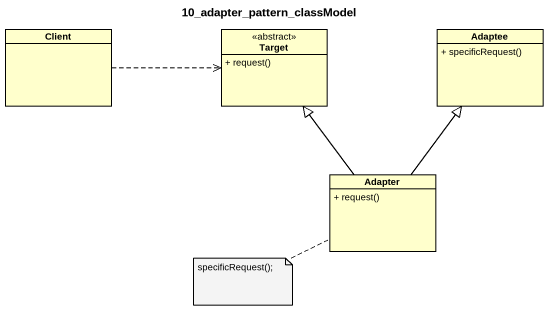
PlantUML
@startuml
title 10_adapter_pattern_classModel
hide circle
hide empty members
skinparam classAttributeIconSize 0
class Client
class Target <<abstract>> {
  + request()
}
class Adaptee {
  + specificRequest()
}
class Adapter {
  + request()
}
Client .right.> Target
Adapter -up-|> Target
Adapter -up-|> Adaptee
note left of Adapter : specificRequest();
@enduml
